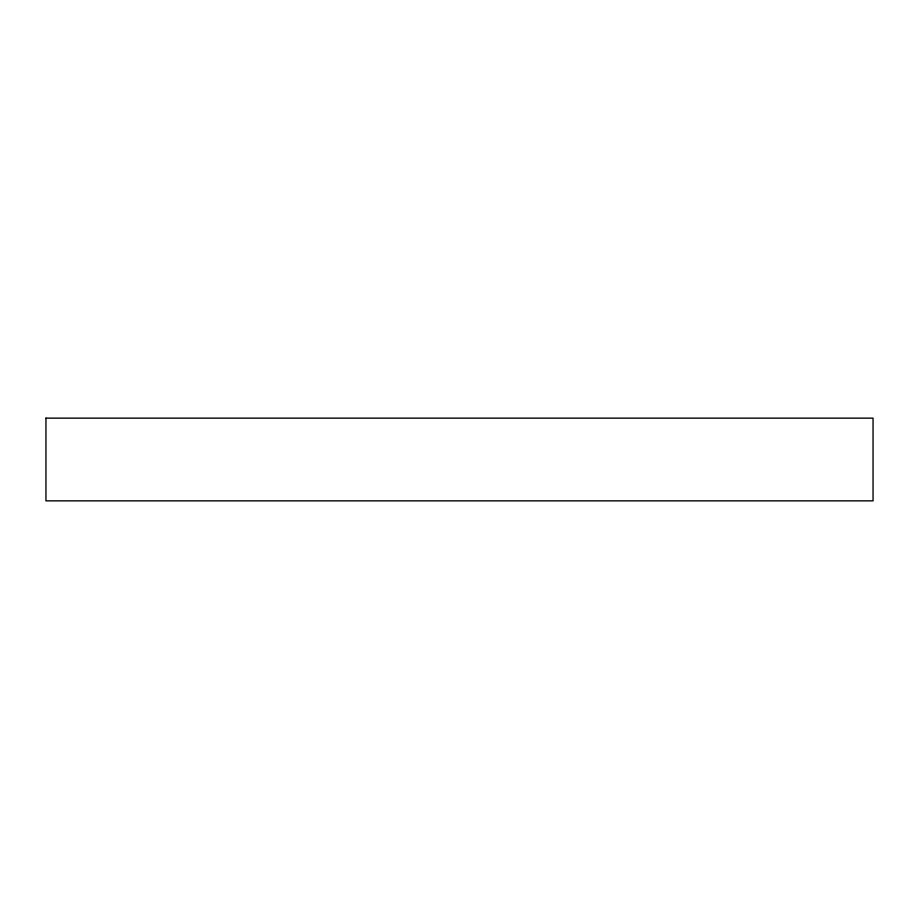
<?xml version="1.0" encoding="UTF-8"?>
<svg xmlns="http://www.w3.org/2000/svg" width="919" height="919" viewBox="0 0 919 919"><rect width="100%" height="100%" fill="white"/><g stroke="black" fill="none" stroke-linecap="round" stroke-linejoin="round"><path stroke-width="1.38" d="M45.95 418.145L45.95 500.855L873.05 500.855L873.05 418.145L45.95 418.145"/></g></svg>
